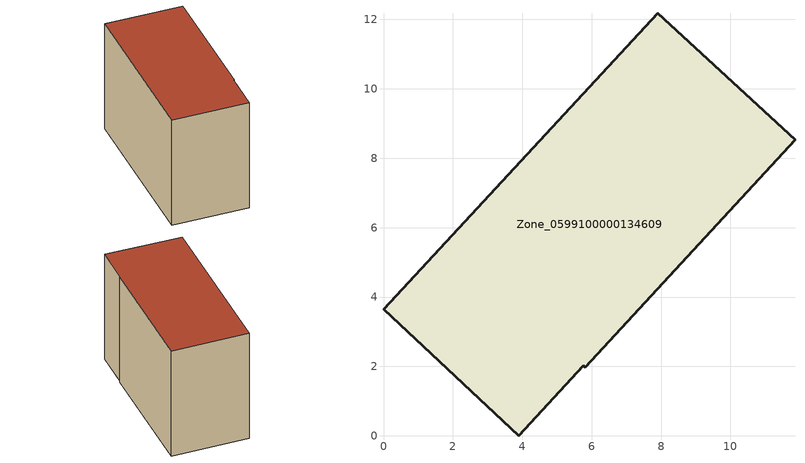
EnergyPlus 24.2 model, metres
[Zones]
Zone_0599100000134609
 floor ground (C_G): 5.76,2.03 3.89,0 0,3.64 7.9,12.18 11.86,8.53 5.81,1.98 z0
 wall outside (C_F): 7.9,12.18 0,3.64 3.89,0 5.76,2.03 5.81,1.98 11.86,8.53 7.9,12.18 z0:8.14
 roof outside (C_R): 5.81,1.98 11.86,8.53 7.9,12.18 0,3.64 3.89,0 5.76,2.03 z8.14
[BUILDING]
Pand.0599100000134609: North Axis=0; Terrain=City; Loads Convergence Tolerance Value=0.04; Temperature Convergence Tolerance Value=0.4; Solar Distribution=FullExterior; Maximum Number of Warmup Days=25; Minimum Number of Warmup Days=1
[Site:Location]
Rotterdam.The.Hague.AP_ZH_NLD Design_Conditions: Latitude=51.96; Longitude=4.45; Time Zone=1; Elevation=-4.5
[SITE:GROUNDTEMPERATURE:BUILDINGSURFACE]
18, 18, 18, 18, 18, 18, 18, 18, 18, 18, 18, 18
[MATERIAL] Thermal Absorptance=0.9; Solar Absorptance=0.7; Visible Absorptance=0.7
Name | Roughness | Thickness | Conductivity | Density | Specific Heat
G.TI.1975-1991 | MediumSmooth | 0.15 | 0.288461 | 540 | 1210
F.TI.1975-1991 | Rough | 0.3 | 0.230769 | 1920 | 840
R.TI.1975-1991 | MediumRough | 0.2 | 0.153846 | 1500 | 1000
[CONSTRUCTION]
C_G: G.TI.1975-1991
C_F: F.TI.1975-1991
C_R: R.TI.1975-1991
[ZONE]
Zone_0599100000134609: Type=1; Multiplier=1; Ceiling Height=Autocalculate; Volume=Autocalculate; Floor Area=autocalculate; Part of Total Floor Area=Yes
[ZONEINFILTRATION:DESIGNFLOWRATE]
Infil_Zone_0599100000134609: Zone or ZoneList or Space or SpaceList=Zone_0599100000134609; Schedule=AlwaysOn; Design Flow Rate Calculation Method=Flow/Area; Flow Rate per Floor Area=0.003; Constant Term Coefficient=1; Temperature Term Coefficient=0; Velocity Term Coefficient=0; Velocity Squared Term Coefficient=0
[HVACTEMPLATE:ZONE:IDEALLOADSAIRSYSTEM]
Zone_0599100000134609: Maximum Heating Supply Air Temperature=50; Minimum Cooling Supply Air Temperature=13; Maximum Heating Supply Air Humidity Ratio=0.0156; Minimum Cooling Supply Air Humidity Ratio=0.0077; Heating Limit=NoLimit; Cooling Limit=NoLimit; Dehumidification Control Type=ConstantSensibleHeatRatio; Cooling Sensible Heat Ratio=0.7; Dehumidification Setpoint=60; Humidification Control Type=None; Humidification Setpoint=30; Outdoor Air Method=None; Outdoor Air Flow Rate per Person=0.00944; Outdoor Air Flow Rate per Zone Floor Area=0; Outdoor Air Flow Rate per Zone=0; Demand Controlled Ventilation Type=None; Outdoor Air Economizer Type=NoEconomizer; Heat Recovery Type=None; Sensible Heat Recovery Effectiveness=0.7; Latent Heat Recovery Effectiveness=0.65
[ZONECONTROL:THERMOSTAT]
ThermostatControl_Zone_0599100000134609: Zone or ZoneList=Zone_0599100000134609; Control Type Schedule=DualSetpointControlType; Control 1=Thermostat_Zone_0599100000134609; Temperature Difference Between Cutout And Setpoint=0
[THERMOSTATSETPOINT:DUALSETPOINT]
Thermostat_Zone_0599100000134609: Heating Setpoint Temperature Schedule=HeatingSetpoint_Zone_0599100000134609; Cooling Setpoint Temperature Schedule=CoolingSetpoint_Zone_0599100000134609
[SCHEDULE:COMPACT]
HeatingSetpoint_Zone_0599100000134609: Through: 12/31, For: AllDays, Until: 24:00, 21
CoolingSetpoint_Zone_0599100000134609: Through: 12/31, For: AllDays, Until: 24:00, 24
DualSetpointControlType: Through: 12/31, For: AllDays, Until: 24:00, 4
AlwaysOn: Through: 12/31, For: AllDays, Until: 24:00, 1
